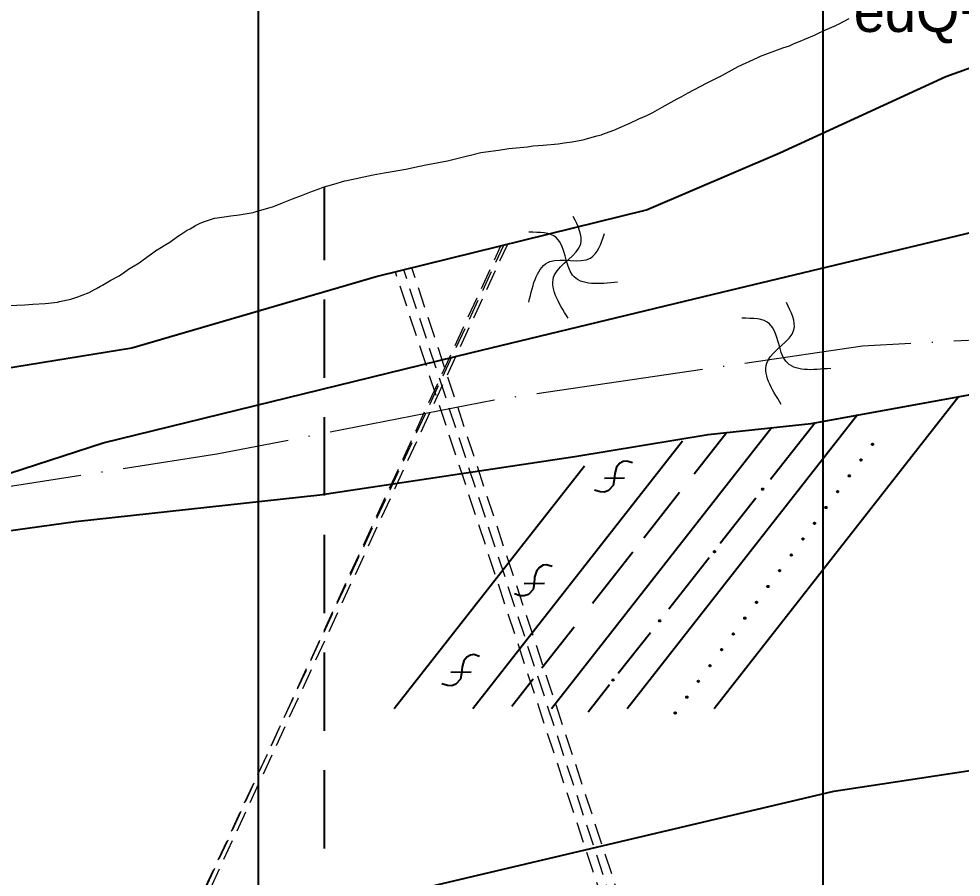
# Model space of a CAD drawing. Header units: inches. Extents: x 444671 to 463716, y 1783086 to 1794968.
# Drawn here: x 457743.3 to 457833.4, y 1787181.9 to 1787263.9 of the extents above; entities that cross this region are included whole.
import ezdxf

# ---------------------------------------------------------------- set-up
doc = ezdxf.new("R2010")
doc.units = ezdxf.units.IN
doc.header["$MEASUREMENT"] = 0
for name, pattern in [('DASHEDX2', [1.5, 1, -0.5]), ('HIDDEN', [0.375, 0.25, -0.125]), ('NG', [1.8, 0.8, -0.1, 0, -0.1, 0.8])]:
    doc.linetypes.add(name, pattern=pattern)
for name, color, linetype, lineweight in [('ah', 7, 'Continuous', 15), ('doi', 33, 'Continuous', 25), ('nuocngam', 5, 'Continuous', 20), ('ph', 7, 'Continuous', 18)]:
    doc.layers.add(name, color=color, linetype=linetype, lineweight=lineweight)
for name, color, linetype in [('Dc', 10, 'Continuous'), ('Dong', 252, 'HIDDEN'), ('Khung_bang', 140, 'Continuous'), ('PEGC', 3, 'Continuous'), ('Thachhoc', 125, 'Continuous')]:
    doc.layers.add(name, color=color, linetype=linetype)
doc.linetypes.add('_lA1', pattern='A,2,-0.2,["x",Standard,S=0.1,R=0,X=-0.1,Y=-0.05],-0.1', length=2.3)
doc.linetypes.add('_lA2', pattern='A,2,-0.2,["xx",Standard,S=0.1,R=0,X=-0.1,Y=-0.05],-0.18', length=2.38)
doc.linetypes.add('_lB', pattern='A,2,-0.2,["xxx",Standard,S=0.1,R=0,X=-0.1,Y=-0.05],-0.26', length=2.46)
doc.linetypes.add('_llA', pattern='A,2,-0.2,["xxxx",Standard,S=0.1,R=0,X=-0.1,Y=-0.05],-0.34', length=2.54)

msp = doc.modelspace()

# ---------------------------------------------------------------- linework, layer by layer
at = {"layer": 'ah', "color": 1, "linetype": 'DASHEDX2', "ltscale": 2, "flags": 128}
for points in [[(457734.5266, 1787123.6848), (457789.6499, 1787242.2966)], [(457735.2319, 1787123.6503), (457790.0231, 1787242.3886)], [(457734.8792, 1787123.6676), (457789.3785, 1787242.2297)], [(457818.8998, 1787119.6491), (457779.2808, 1787239.74)], [(457819.8415, 1787119.4051), (457780.0773, 1787239.9364)], [(457820.645, 1787119.5097), (457780.8523, 1787240.1274)]]:
    msp.add_lwpolyline(points, dxfattribs=at)
at = {"layer": 'doi', "linetype": '_lA1', "ltscale": 20, "flags": 128}
msp.add_lwpolyline([(457503.3495, 1787287.0283), (457503.8588, 1787286.7418), (457527.9582, 1787272.0434), (457545.7119, 1787262.3687), (457564.0521, 1787252.3896), (457577.1135, 1787246.7699), (457588.6459, 1787241.9256), (457601.0949, 1787237.9976), (457611.1612, 1787236.3187), (457626.5295, 1787233.2461), (457642.7989, 1787230.5283), (457664.0521, 1787227.728), (457670.5378, 1787226.9929), (457691.435, 1787225.2159), (457707.4413, 1787224.9938), (457723.67, 1787226.5487), (457736.7863, 1787229.6584), (457754.0913, 1787232.473), (457777.4528, 1787239.2893), (457803.308, 1787245.6642), (457816.0548, 1787251.1223), (457831.9221, 1787258.3993), (457843.3511, 1787262.5364), (457864.3418, 1787262.6986), (457882.5204, 1787256.1747), (457913.6477, 1787240.4169), (457923.8249, 1787234.4973), (457937.302, 1787226.5683), (457939.6135, 1787225.4794), (457951.9087, 1787218.2524), (457970.1927, 1787206.7115), (457991.2263, 1787192.5747), (458010.3476, 1787179.584), (458040.5286, 1787160.4452)], dxfattribs=at)
at = {"layer": 'doi', "linetype": '_llA', "ltscale": 20, "flags": 128}
msp.add_lwpolyline([(457430.505, 1787279.0214), (457452.3191, 1787266.105), (457479.1619, 1787252.0847), (457503.087, 1787238.8222), (457508.8055, 1787234.904), (457516.6921, 1787220.1912), (457529.1007, 1787222.0424), (457535.3504, 1787220.2349), (457552.8129, 1787211.3507), (457573.4055, 1787198.847), (457587.895, 1787191.4663), (457604.5499, 1787184.5451), (457613.3264, 1787177.9267), (457628.8631, 1787182.4016), (457647.5776, 1787180.8636), (457677.3826, 1787174.5246), (457708.4856, 1787167.4173), (457723.6713, 1787159.2462), (457744.1714, 1787171.089), (457783.2442, 1787181.1461), (457821.2004, 1787190.0961), (457859.4202, 1787195.8873), (457865.8569, 1787196.5954), (457873.6639, 1787197.1885), (457883.3719, 1787196.807), (457898.6188, 1787194.2142), (457920.678, 1787186.76), (457949.5496, 1787172.1757), (457977.1236, 1787154.6745), (458005.9952, 1787136.201), (458015.8437, 1787131.583), (458029.7929, 1787126.0733), (458040.5286, 1787121.4304)], dxfattribs=at)
at = {"layer": 'doi', "linetype": '_lB', "ltscale": 20, "flags": 128}
msp.add_lwpolyline([(457503.3495, 1787273.6571), (457508.6379, 1787270.7398), (457518.0323, 1787262.9361), (457521.5811, 1787256.2379), (457529.1287, 1787256.2379), (457533.6832, 1787255.2425), (457544.0521, 1787251.1517), (457555.8656, 1787243.5943), (457563.6696, 1787239.1113), (457577.3427, 1787234.264), (457591.1612, 1787230.5915), (457598.3655, 1787227.36), (457603.5296, 1787224.9941), (457611.303, 1787227.2134), (457620.7112, 1787226.0381), (457635.4134, 1787223.5408), (457651.7185, 1787221.0624), (457664.1059, 1787219.5527), (457677.9202, 1787218.4353), (457687.7098, 1787216.4793), (457696.1532, 1787214.0336), (457705.2087, 1787209.999), (457711.6638, 1787207.2261), (457716.5893, 1787209.5243), (457728.2339, 1787213.0269), (457748.7001, 1787215.8753), (457772.0682, 1787218.4338), (457796.4458, 1787222.1005), (457809.2009, 1787224.1904), (457819.0434, 1787225.2501), (457835.723, 1787228.2805), (457845.9237, 1787230.4845), (457854.7459, 1787230.6222), (457865.2223, 1787229.107), (457877.0772, 1787226.3521), (457890.6247, 1787222.2192), (457911.9006, 1787213.2511), (457932.4287, 1787203.5834), (457951.0518, 1787196.0303), (457966.1421, 1787188.67), (457981.0625, 1787181.2167), (458010.7376, 1787167.4198), (458033.8527, 1787157.1559), (458040.5286, 1787154.396)], dxfattribs=at)
at = {"layer": 'doi', "linetype": '_lA2', "ltscale": 20, "flags": 128}
msp.add_lwpolyline([(457721.8935, 1787213.8209), (457751.3551, 1787223.4065), (457786.5903, 1787232.0171), (457809.7116, 1787237.5993), (457839.2289, 1787244.6861), (457853.5383, 1787246.3466), (457865.3932, 1787245.7956), (457877.2481, 1787244.8313), (457893.2384, 1787239.4592), (457912.2614, 1787231.3322), (457930.733, 1787221.2767), (457943.0165, 1787214.8848), (457966.8847, 1787201.1864), (457986.5658, 1787189.7163), (458018.6784, 1787171.4131), (458040.5286, 1787158.9229)], dxfattribs=at)
at = {"layer": 'Dong', "ltscale": 30}
msp.add_line((457772.4938, 1787038.3548), (457772.4938, 1787247.8617), dxfattribs=at)
at = {"layer": 'Khung_bang', "color": 40, "true_color": 0xf8d731}
msp.add_line((457766.1793, 1785739.5008), (457766.1793, 1787377.7834), dxfattribs=at)
at = {"layer": 'Khung_bang', "color": 6}
msp.add_line((457820.1793, 1785739.5008), (457820.1793, 1787377.7834), dxfattribs=at)
at = {"layer": 'nuocngam', "linetype": 'NG', "ltscale": 20, "flags": 128}
msp.add_lwpolyline([(457300.5286, 1787360.6853), (457311.3342, 1787358.1369), (457358.0311, 1787346.1648), (457373.5407, 1787339.5316), (457390.6467, 1787328.687), (457408.1311, 1787318.2048), (457444.3396, 1787299.1003), (457481.7199, 1787281.8757), (457515.1545, 1787266.9338), (457552.4308, 1787250.688), (457579.4815, 1787237.9913), (457599.6253, 1787230.5204), (457615.6816, 1787227.6789), (457639.0995, 1787224.2375), (457668.0275, 1787221.4843), (457702.094, 1787217.1053), (457730.1036, 1787217.3347), (457762.2132, 1787222.3272), (457788.7138, 1787227.4945), (457823.94, 1787232.6617), (457853.7907, 1787234.2702), (457880.9375, 1787232.0095), (457916.2515, 1787224.5076), (457937.5411, 1787216.4648), (457991.5119, 1787185.159), (458038.3118, 1787161.5645), (458045.8958, 1787157.2847), (458067.9211, 1787145.3348), (458086.3185, 1787139.2327), (458104.4287, 1787134.0036), (458122.5902, 1787131.3438), (458143.3083, 1787128.5137), (458164.6011, 1787124.4459), (458185.6852, 1787120.0219), (458204.6295, 1787115.0153), (458226.3179, 1787109.0303), (458244.0951, 1787107.0286), (458264.8768, 1787105.7776), (458281.9029, 1787104.7767), (458290.3569, 1787104.2387)], dxfattribs=at)
at = {"layer": 'PEGC', "lineweight": 13}
msp.add_lwpolyline([(457742.3254, 1787236.5268), (457743.856, 1787236.5906), (457744.6121, 1787236.6485), (457745.8066, 1787236.6993), (457746.1249, 1787236.7327), (457746.9773, 1787236.8548), (457747.0554, 1787236.8676), (457747.0891, 1787236.8714), (457747.1743, 1787236.8907), (457748.2431, 1787237.1388), (457748.9122, 1787237.3548), (457749.3304, 1787237.4975), (457750.0032, 1787237.7758), (457750.1219, 1787237.8286), (457750.1716, 1787237.8548), (457750.6903, 1787238.1301), (457751.0799, 1787238.3548), (457751.2867, 1787238.4653), (457751.9182, 1787238.8548), (457752.084, 1787238.9445), (457752.8612, 1787239.3548), (457753.2767, 1787239.6329), (457753.7513, 1787239.979), (457754.7684, 1787240.6143), (457755.7561, 1787241.3246), (457755.8303, 1787241.3742), (457756.4741, 1787241.8365), (457756.4986, 1787241.8539), (457756.4998, 1787241.8548), (457756.5013, 1787241.8557), (457757.3437, 1787242.3548), (457757.7157, 1787242.5816), (457758.4605, 1787243.113), (457758.7886, 1787243.3548), (457759.3888, 1787243.7214), (457759.646, 1787243.8548), (457760.184, 1787244.159), (457760.554, 1787244.3548), (457760.9387, 1787244.5118), (457761.9973, 1787244.8548), (457762.0307, 1787244.8624), (457762.918, 1787244.9863), (457763.5599, 1787245.0976), (457764.3549, 1787245.1877), (457765.3155, 1787245.3548), (457765.6755, 1787245.407), (457765.9737, 1787245.509), (457767.6175, 1787245.9916), (457768.4738, 1787246.3435), (457769.4321, 1787246.7244), (457770.2954, 1787247.0325), (457771.1098, 1787247.3548), (457771.79, 1787247.6003), (457772.4721, 1787247.8548), (457772.8185, 1787247.9657), (457773.3818, 1787248.1092), (457774.4362, 1787248.4395), (457774.6519, 1787248.4781), (457777.1497, 1787249.0152), (457778.2219, 1787249.2068), (457780.2667, 1787249.5677), (457781.592, 1787249.8548), (457781.7811, 1787249.8851), (457782.0422, 1787249.9334), (457784.2665, 1787250.3548), (457784.9094, 1787250.5051), (457786.2986, 1787250.8548), (457786.3415, 1787250.8641), (457787.4456, 1787251.1433), (457789.1354, 1787251.3548), (457790.1294, 1787251.5204), (457791.9171, 1787251.7035), (457792.4679, 1787251.7772), (457793.4016, 1787251.8548), (457794.8457, 1787251.9856), (457795.436, 1787252.0686), (457796.1966, 1787252.1664), (457797.214, 1787252.3548), (457797.3353, 1787252.3843), (457798.5468, 1787252.7237), (457798.9846, 1787252.8467), (457799.0097, 1787252.8548), (457800.1825, 1787253.2949), (457800.3297, 1787253.3548), (457801.2679, 1787253.7558), (457801.633, 1787253.9298), (457802.5733, 1787254.3548), (457803.3262, 1787254.6944), (457803.8931, 1787254.971), (457804.7976, 1787255.4781), (457806.2169, 1787256.2653), (457806.598, 1787256.4835), (457807.2705, 1787256.8548), (457809.0207, 1787257.7854), (457809.0862, 1787257.8176), (457809.8047, 1787258.1609), (457810.2461, 1787258.3737), (457810.2775, 1787258.3923), (457812.0484, 1787259.3548), (457812.8264, 1787259.7131), (457813.1254, 1787259.8548), (457814.0012, 1787260.2707), (457814.1886, 1787260.3548), (457816.3259, 1787261.1417), (457816.9529, 1787261.3548), (457817.416, 1787261.5651), (457818.1452, 1787261.8548), (457818.4272, 1787261.969), (457819.351, 1787262.3548), (457819.6907, 1787262.5091), (457820.3537, 1787262.8548), (457821.451, 1787263.3307), (457821.5012, 1787263.3548), (457821.6486, 1787263.4272), (457822.6588, 1787263.9669)], dxfattribs=at)
at = {"layer": 'ph', "linetype": 'Continuous'}
for points in [[(457795.8041, 1787235.2948), (457794.5042, 1787239.4507), (457797.0021, 1787242.4192), (457796.2935, 1787245.0314)], [(457800.5235, 1787238.7385), (457796.2241, 1787239.4291), (457794.6819, 1787242.989), (457792.0279, 1787243.5202)], [(457792.0483, 1787236.8527), (457794.0648, 1787240.712), (457797.9299, 1787241.0476), (457799.2743, 1787243.3968)], [(457816.1839, 1787227.0697), (457814.8839, 1787231.2256), (457817.3819, 1787234.194), (457816.6733, 1787236.8063)], [(457820.9032, 1787230.5134), (457816.6039, 1787231.204), (457815.0616, 1787234.7639), (457812.4076, 1787235.2951)]]:
    msp.add_spline(points, degree=3, dxfattribs=at)
at = {"layer": 'Thachhoc'}
for points in [[(457833.1458, 1787227.8123), (457809.7532, 1787197.9798)], [(457823.464, 1787226.0532), (457801.4508, 1787197.9798)], [(457819.4106, 1787225.3168), (457815.1422, 1787219.8733)], [(457815.2708, 1787224.8439), (457794.2058, 1787197.9798)], [(457810.9593, 1787224.3797), (457807.8411, 1787220.4031)], [(457806.7502, 1787223.5641), (457786.6888, 1787197.9798)], [(457801.9387, 1787221.4851), (457801.4006, 1787221.6542), (457801.0627, 1787221.6157), (457800.7074, 1787221.4152), (457800.4336, 1787221.0539), (457800.2559, 1787220.4733), (457800.2118, 1787219.8551), (457800.1059, 1787219.3116), (457799.675, 1787218.8353), (457799.2719, 1787218.678), (457798.8628, 1787218.7039), (457798.3367, 1787218.8698)], [(457797.3491, 1787221.1614), (457779.1717, 1787197.9798)], [(457801.2045, 1787220.0231), (457799.2775, 1787219.9822)], [(457806.4581, 1787218.6394), (457803.0463, 1787214.2883)], [(457813.7592, 1787218.1096), (457810.3474, 1787213.7586)], [(457801.9909, 1787212.9424), (457798.1412, 1787208.0328)], [(457794.2786, 1787211.5577), (457793.7405, 1787211.7268), (457793.4026, 1787211.6884), (457793.0473, 1787211.4878), (457792.7735, 1787211.1266), (457792.5958, 1787210.546), (457792.5516, 1787209.9278), (457792.4458, 1787209.3843), (457792.0149, 1787208.908), (457791.6118, 1787208.7507), (457791.2027, 1787208.7766), (457790.6766, 1787208.9425)], [(457809.292, 1787212.4126), (457805.4422, 1787207.503)], [(457793.5336, 1787209.9547), (457791.6067, 1787209.9138)], [(457796.3684, 1787205.772), (457793.2983, 1787201.8567)], [(457803.6695, 1787205.2422), (457800.5994, 1787201.3269)], [(457787.3366, 1787202.976), (457786.7985, 1787203.1451), (457786.4605, 1787203.1067), (457786.1052, 1787202.9061), (457785.8314, 1787202.5449), (457785.6538, 1787201.9643), (457785.6096, 1787201.3461), (457785.5037, 1787200.8026), (457785.0728, 1787200.3263), (457784.6697, 1787200.169), (457784.2607, 1787200.1949), (457783.7345, 1787200.3608)], [(457786.5214, 1787201.4673), (457784.5945, 1787201.4264)], [(457792.4593, 1787200.7867), (457790.4136, 1787198.1778)], [(457799.7604, 1787200.2569), (457797.7147, 1787197.6481)]]:
    msp.add_lwpolyline(points, dxfattribs=at)
for centre in [(457824.9066, 1787223.2576), (457823.7967, 1787221.7464), (457822.6868, 1787220.2351), (457814.4037, 1787218.9584), (457821.5769, 1787218.7239), (457820.467, 1787217.2127), (457819.3571, 1787215.7015), (457818.2472, 1787214.1903), (457809.7953, 1787212.991), (457817.1373, 1787212.6791), (457816.0274, 1787211.1679), (457814.9175, 1787209.6567), (457813.8076, 1787208.1455), (457804.5502, 1787206.3791), (457812.6977, 1787206.6343), (457811.5878, 1787205.1231), (457810.4779, 1787203.6119), (457809.368, 1787202.1007), (457800.0989, 1787200.7261), (457808.2581, 1787200.5895), (457807.1481, 1787199.0783), (457806.0382, 1787197.5671)]:
    msp.add_circle(centre, 0.0744, dxfattribs=at)

# ---------------------------------------------------------------- texts
at = {"layer": 'Dc', "color": 3, "lineweight": 13, "insert": (457823.1099, 1787266.6676), "char_height": 4, "width": 246.246276, "attachment_point": 1}
msp.add_mtext('{\\fGeo TimesP|b0|i0|c0|p34;edQ+IA1}', dxfattribs=at)

doc.saveas('drawing.dxf')
